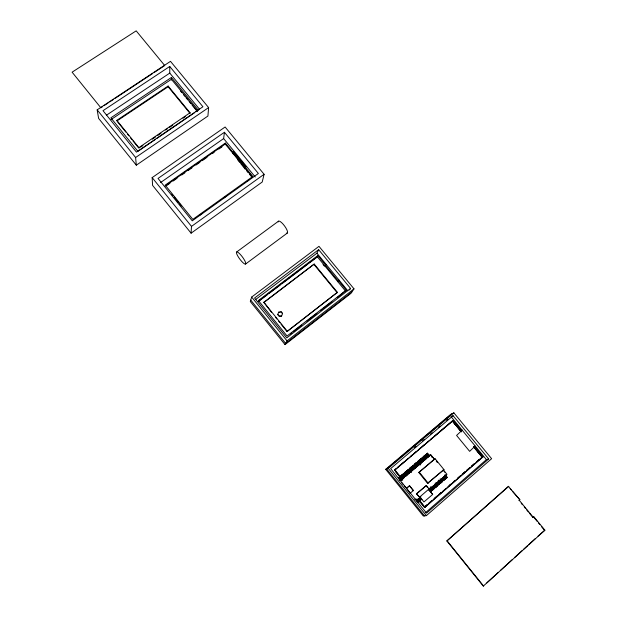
<?xml version="1.0" encoding="UTF-8"?>
<svg xmlns="http://www.w3.org/2000/svg" width="617" height="617" viewBox="0 0 617 617"><rect width="100%" height="100%" fill="white"/><g stroke="black" fill="none" stroke-linecap="round" stroke-linejoin="round"><path stroke-width="0.93" d="M168.125 86.041L190.059 112.764L190.028 113.435L168.125 86.742L168.125 86.041L116.814 120.338L116.898 121.009L168.125 86.742M191.093 233.187L191.494 226.385L152.16 177.611L225.112 127.009L264.099 174.295L262.225 182.007L191.093 233.187L152.576 185.37L152.16 177.611M208.615 107.589L207.921 116.035L136.318 165.186L98.612 118.379L97.17 109.841L170.493 61.345L208.615 107.589L135.609 157.512L136.318 165.186M255.237 176.994L223.639 138.586L224.426 132.277L158.037 178.429L192.257 220.817L258.369 173.485L224.426 132.277M225.151 144.648L225.352 143.082L165.194 185.123L192.843 219.367L252.8 176.454L245.273 167.307L245.905 166.86L233.45 151.72L232.817 152.16L232.586 153.695L233.218 153.255L233.45 151.72M245.273 167.307L244.995 168.788L245.905 166.86M251.682 297.062L250.301 301.52L285.031 344.602L350.88 293.407L354.011 288.872L318.974 246.337L251.682 297.062L287.044 340.885L285.031 344.602M271.472 312.295L263.845 302.276L314.223 264.061L337.422 292.327L300.695 320.948M278.73 312.055L277.727 314.523L279.223 316.367L281.568 316.066L282.571 313.59L281.082 311.747L278.583 312.379L280.149 312.171M277.727 314.523L279.37 316.051L281.568 316.066M281.082 311.747L282.571 313.59M255.654 299.5L316.922 253.201L318.634 249.654L350.549 288.417L349.5 289.975M258.037 301.528L317.269 256.703L317.832 255.546L325.575 264.948L324.974 266.074L326.192 264.477L325.575 264.948M263.698 302.677L314.223 264.061M281.036 324.133L287.013 331.53L337.422 292.327M338.471 280.642L337.823 281.699L339.095 280.157L338.471 280.642L346.268 290.121L337.268 297.595M486.852 582.857L498.228 572.46M500.356 570.509L512.449 559.457M514.578 557.506L522.398 550.356M523.825 549.061L527.381 545.806M528.8 544.51L535.201 538.656M538.039 536.057L544.896 530.18L533.728 516.599L532.687 517.193L533.728 516.599M518.835 500.348L519.861 499.747L508.385 486.366L446.87 540.955L483.296 586.111L544.896 530.18M446.87 540.955L508.794 486.289M425.391 512.789L486.397 459.626L488.687 458.955L453.109 415.719L451.089 416.706L486.397 459.626M488.687 458.955L426.548 513.136L390.623 468.619L453.109 415.719M426.378 515.627L491.626 458.693L453.873 412.842L450.618 414.454L385.694 469.336L423.362 516.059L426.378 515.627L388.24 468.342L385.694 469.336M432.679 494.433L428.453 489.35L432.679 494.433L423.948 501.953L419.884 496.801M424.658 506.835L426.825 504.945M428.992 503.063L431.877 500.557M434.044 498.675L436.929 496.161M438.371 494.911L441.263 492.397M449.199 485.494L450.649 484.245M453.534 481.73L454.976 480.481M457.868 477.967L460.027 476.085M462.195 474.203L465.087 471.697M466.529 470.439L469.414 467.933M471.581 466.043L474.465 463.537M476.632 461.655L479.525 459.148M424.966 506.773L427.134 504.891M429.301 503.009L432.193 500.495M434.36 498.605L437.252 496.099M438.702 494.842L440.87 492.952M443.037 491.07L445.929 488.556M448.096 486.674L450.988 484.16M452.431 482.903L455.323 480.388M457.49 478.507L460.382 475.992M462.549 474.111L465.442 471.596M466.884 470.339L469.776 467.825M471.943 465.943L474.835 463.429M476.278 462.172L479.17 459.657M480.612 458.408L483.057 456.842L474.866 446.878L473.895 447.209L475.476 446.346L474.866 446.878M424.45 507.367L482.386 457.112L473.895 446.785M424.249 507.405L425.074 507.259L483.057 456.842M419.575 497.132L429.1 488.895L426.347 485.494L416.413 493.808L419.575 497.132L416.413 493.808M420.578 496.963L416.236 500.726L420.887 496.901M429.27 489.451L445.921 475.051M428.861 490.006L446.978 474.334L443.392 469.93M418.982 501.883L418.349 502.431L415.395 499.06L418.141 502.469L418.982 501.883L416.776 499.153M418.079 499.053L419.73 501.097L420.57 500.51L418.92 498.467M421.311 499.724C423.362 498.713 419.645 500.603 419.668 497.688M429.139 489.489L430.789 491.525L431.63 490.931L429.98 488.895M430.165 487.453L432.363 490.16L433.203 489.566L431.005 486.859M432.286 486.774L433.928 488.803L434.777 488.209L433.126 486.173M433.851 485.417L435.502 487.445L436.342 486.852L434.7 484.815M435.425 484.06L437.067 486.088L437.908 485.486L435.718 482.787M436.99 482.702L438.633 484.731L439.481 484.137L437.831 482.108M438.556 481.353L440.199 483.373L441.047 482.779L438.849 480.08M440.114 480.003L441.764 482.024L442.605 481.422L440.962 479.401M441.679 478.653L443.322 480.674L444.171 480.072L442.52 478.052M443.237 477.303L444.88 479.324L445.729 478.723L444.086 476.702M444.795 475.954L446.438 477.974L447.286 477.373L445.096 474.681M419.73 501.097L420.57 500.51M430.789 491.525L431.63 490.931M432.363 490.16L433.203 489.566M433.928 488.803L434.777 488.209M435.502 487.445L436.342 486.852M437.067 486.088L437.908 485.486M438.633 484.731L439.481 484.137M440.199 483.373L441.047 482.779M441.764 482.024L442.605 481.422M443.322 480.674L444.171 480.072M444.88 479.324L445.729 478.723M446.438 477.974L447.286 477.373M427.581 483.335L443.947 469.591L435.162 458.801L434.515 459.033L418.789 472.491L427.581 483.335L443.947 469.591M416.814 493.708L426.347 485.494M410.043 493.23L413.544 490.469L409.472 485.756L412.873 490.191M418.789 472.491L435.162 458.801M409.487 485.749L406.294 488.479L409.688 485.687M430.836 454.521L400.032 480.651L430.519 454.636L435.024 459.657M461.308 430.388L461.917 429.864L460.382 430.774L461.308 430.388L453.171 420.501L452.276 420.917L460.783 431.268M400.556 480.674L398.374 477.959L399.006 477.419L401.382 480.072M402.7 479.987L399.963 476.609L400.788 476L402.978 478.707M403.742 477.959L401.551 475.252L402.191 474.712L404.567 477.357M405.323 476.602L403.14 473.902L403.773 473.362L406.156 476M406.911 475.252L404.729 472.545L405.361 472.005L407.737 474.643M408.493 473.902L406.31 471.195L406.942 470.663L409.326 473.293M410.081 472.545L407.891 469.853L408.523 469.313L411.454 472.614M411.655 471.203L409.472 468.504L410.104 467.964L412.488 470.594M413.236 469.853L411.053 467.162L411.686 466.622L414.069 469.244M414.817 468.504L412.634 465.812L413.267 465.28L415.642 467.902M416.39 467.162L414.208 464.47L414.84 463.938L417.215 466.552M417.964 465.82L415.781 463.128L416.413 462.596L418.796 465.21M420.077 465.149L417.354 461.794L418.187 461.184L420.37 463.868M421.103 463.136L418.928 460.452L419.552 459.92L421.935 462.526M422.676 461.801L420.493 459.117L421.126 458.585L423.509 461.192M424.241 460.459L422.067 457.783L422.691 457.251L425.074 459.85M425.807 459.125L423.632 456.449L424.257 455.917L426.64 458.516M427.373 457.791L425.19 455.115L425.815 454.582L428.206 457.182M428.931 456.457L426.756 453.788L427.38 453.256L429.764 455.847M398.374 477.959L399.199 477.357M399.963 476.609L400.788 476M401.551 475.252L402.377 474.65M403.14 473.902L403.965 473.293M404.729 472.545L405.554 471.943M406.31 471.195L407.135 470.594M407.891 469.853L408.724 469.244M409.472 468.504L410.305 467.894M411.053 467.162L411.878 466.552M412.634 465.812L413.459 465.21M414.208 464.47L415.033 463.861M415.781 463.128L416.614 462.519M417.354 461.794L418.187 461.184M418.928 460.452L419.753 459.842M420.493 459.117L421.326 458.508M422.067 457.783L422.892 457.174M423.632 456.449L424.457 455.84M425.19 455.115L426.023 454.505M426.756 453.788L427.589 453.171M394.371 470.108L395.829 468.874M398.004 467.03L400.186 465.179M401.636 463.945L403.819 462.102M406.001 460.251L408.176 458.4M410.359 456.549L412.534 454.706M413.992 453.472L416.166 451.621M418.349 449.778L420.532 447.927M421.982 446.693L424.164 444.842M426.339 442.998L428.522 441.147M430.705 439.296L432.879 437.453M434.337 436.219L452.5 420.817L461.624 431.915M394.479 470.247L452.485 421.049L461.154 431.291M394.625 470.193L453.171 420.501M451.845 413.845L386.651 468.959L424.496 515.897M388.24 468.342L453.873 412.842M414.578 447.603L416.035 446.369M422.606 440.808L424.072 439.566M430.643 434.006L432.101 432.772M438.672 427.211L440.137 425.969M446.708 420.408L448.166 419.174M460.999 431.098L462.094 430.257L456.58 435.432L469.645 451.343L475.105 446.106L474.334 446.608M346.268 290.121L287.044 336.026L258.384 300.533L317.832 255.546M290.368 333.959L291.887 332.787M293.399 331.614L301.713 325.159M307.011 321.056L316.845 313.436M320.624 310.498L322.136 309.325M323.655 308.153L331.969 301.705M350.549 288.417L286.766 337.9L254.574 298.019L318.634 249.654M287.044 340.885L354.011 288.872M351.867 291.98L285.663 343.438L250.733 300.117M287.013 331.53L299.176 322.128M258.67 301.351L267.122 294.949M268.657 293.792L280.18 285.069M281.714 283.905L307.829 264.138M309.364 262.973L317.045 257.158M245.512 264.076A7.497 1.681 53.4 0 0 240.19 254.304A7.497 1.681 53.4 0 0 237.584 255.693A7.497 1.681 53.4 0 0 245.512 264.076L287.229 233.126M236.658 251.983L278.545 221.156M199.785 215.148L202.114 213.474M223.092 198.458L226.2 196.237M247.178 181.221L248.728 180.11M191.494 226.385L264.099 174.295M165.209 185.979L225.228 144.023L252.615 177.326M166.798 185.447L169.953 183.241M173.107 181.036L177.048 178.282M181.776 174.973L184.93 172.768M188.085 170.562L192.026 167.809M195.975 165.047L199.916 162.294M202.283 160.636L207.011 157.327M212.533 153.471L214.107 152.368M218.842 149.059L221.997 146.854M160.621 182.516L223.639 138.586M138.933 148.265L138.879 147.64L190.059 112.764M140.506 147.193L142.859 145.589M152.291 139.157L155.438 137.013M157.798 135.408L160.944 133.264M165.657 130.048L167.23 128.976M169.59 127.364L172.737 125.22M182.956 118.256L185.308 116.652M155.399 139.442L137.93 151.366L110.859 117.839L171.41 77.48L198.288 110.173L195.905 111.8M156.988 138.355L194.316 112.88M111.099 119.521L171.41 79.284L197.579 111.114M106.371 115.248L169.768 73.099L169.737 66.459L103 110.682L136.442 152.121L202.924 106.756L169.737 66.459M102.445 106.726L100.849 107.782L72.104 72.174L136.18 30.85L164.724 65.533L154.343 72.397M104.042 105.669L108.029 103.031M109.625 101.975L113.621 99.337M115.217 98.28L152.746 73.454M431.892 457.328L432.525 457.097M413.544 490.469L413.143 490.438M410.158 493.261L406.487 488.433M428.684 489.003L429.1 488.895M414.686 499.677L415.287 499.546M519.861 499.747L512.457 491.317M169.768 73.099L199.468 109.201M316.922 253.201L347.841 290.792M510.128 488.487L511.292 489.906M533.289 516.645L537.399 521.643M538.572 523.069L539.744 524.496M541.502 526.64L544.441 530.204M519.259 500.287L533.127 517.146M225.352 143.082L232.817 152.16M233.041 152.553L245.126 167.253M521.242 503.279L522.445 504.745M524.257 506.943L525.46 508.4M526.663 509.866L528.468 512.064M529.671 513.529L532.085 516.46M233.218 153.255L245.62 168.341M325.591 265.595L338.44 281.221M473.794 446.716L482.309 457.074M452.485 421.049L460.968 431.368M473.702 446.855L482.186 457.174M237.907 160.165L239.674 162.317M240.861 163.752L245.196 169.035M246.414 170.516L248.235 172.729M249.453 174.21L251.273 176.423M317.269 256.703L345.589 291.147M474.157 447.533L482.062 457.151M180.526 91.085L181.745 92.565M183.565 94.779L184.784 96.26M185.995 97.741L187.815 99.954M189.033 101.435L190.854 103.656M192.072 105.129L196.931 111.045M323.061 264.477L324.264 265.942M314.007 264.508L337.167 292.736M436.273 461.184L437.438 462.619M431.437 455.762L434.106 459.033M443.06 470.031L444.849 472.229M427.38 453.256L429.555 455.924M445.42 475.414L447.063 477.435M426.964 453.703L429.139 456.379M444.471 475.221L446.662 477.913M425.815 454.582L427.997 457.259M443.862 476.764L445.505 478.784M425.398 455.038L427.581 457.714M443.461 477.242L445.104 479.262M424.257 455.917L426.432 458.593M442.304 478.113L443.947 480.134M423.833 456.372L426.015 459.048M441.895 478.591L443.546 480.612M422.691 457.251L424.866 459.927M440.191 478.784L442.389 481.484M422.267 457.706L424.45 460.39M440.337 479.941L441.98 481.97M421.126 458.585L423.301 461.261M439.181 480.813L440.823 482.833M420.694 459.04L422.876 461.724M438.224 480.62L440.415 483.319M419.552 459.92L421.735 462.603M437.615 482.162L439.258 484.191M419.128 460.382L421.311 463.066M437.206 482.648L438.849 484.677M417.987 461.254L420.709 464.616M436.049 483.52L437.692 485.548M417.555 461.717L419.737 464.408M435.085 483.327L437.283 486.034M416.413 462.596L418.596 465.28M434.484 484.877L436.126 486.906M415.981 463.058L418.164 465.75M434.067 485.363L435.718 487.391M414.84 463.938L417.023 466.622M432.91 486.227L434.561 488.263M414.408 464.4L416.591 467.092M432.494 486.72L434.144 488.749M419.398 472.298L428.213 483.165M413.267 465.28L415.442 467.971M430.789 486.913L432.987 489.62M412.827 465.742L415.01 468.442M430.373 487.399L432.571 490.114M411.686 466.622L413.868 469.313M429.771 488.949L431.414 490.978M411.254 467.092L413.436 469.784M429.347 489.443L430.998 491.479M426.478 486.281L427.581 487.638M410.104 467.964L412.287 470.663M409.673 468.434L411.855 471.133M408.523 469.313L410.714 472.005M408.084 469.784L410.274 472.483M406.942 470.663L409.125 473.355M406.503 471.133L408.685 473.833M405.361 472.005L407.544 474.712M404.914 472.483L407.104 475.19M403.773 473.362L405.963 476.062M403.333 473.833L405.516 476.54M116.814 120.338L138.879 147.64M263.845 302.276L287.198 331.182M117.5 121.742L125.829 132.061M127.619 134.267L128.806 135.74M130.596 137.953L131.783 139.427M132.979 140.9L138.339 147.532M275.652 317.47L276.856 318.95M278.645 321.172L279.84 322.652M402.191 474.712L404.374 477.419M401.744 475.19L403.927 477.897M419.868 497.641L421.519 499.685M400.603 476.062L402.785 478.769M418.712 498.505L420.362 500.549M394.919 469.907L402.754 479.617M418.442 499.037L425.074 507.259M400.148 476.548L402.338 479.255M418.28 499.014L419.93 501.058M171.804 194.154L172.999 195.635M174.202 197.124L178.398 202.322M179.601 203.811L181.398 206.039M395.829 471.673L402.423 479.849M419.822 501.39L424.619 507.336M395.574 471.596L399.878 476.926M401.073 478.414L402.276 479.895M419.637 501.405L423.254 505.878M399.006 477.419L401.197 480.126M416.575 499.199L418.781 501.922M398.559 477.897L400.749 480.612M401.837 482.88L403.032 484.368M404.235 485.849L405.431 487.337M447.209 540.939L483.682 586.15M97.17 109.841L135.609 157.512M171.41 77.48L171.41 79.994M278.221 221.912A7.396 2.028 53.6 0 1 284.645 226.077A7.396 2.028 53.6 0 1 286.342 233.103"/></g></svg>
